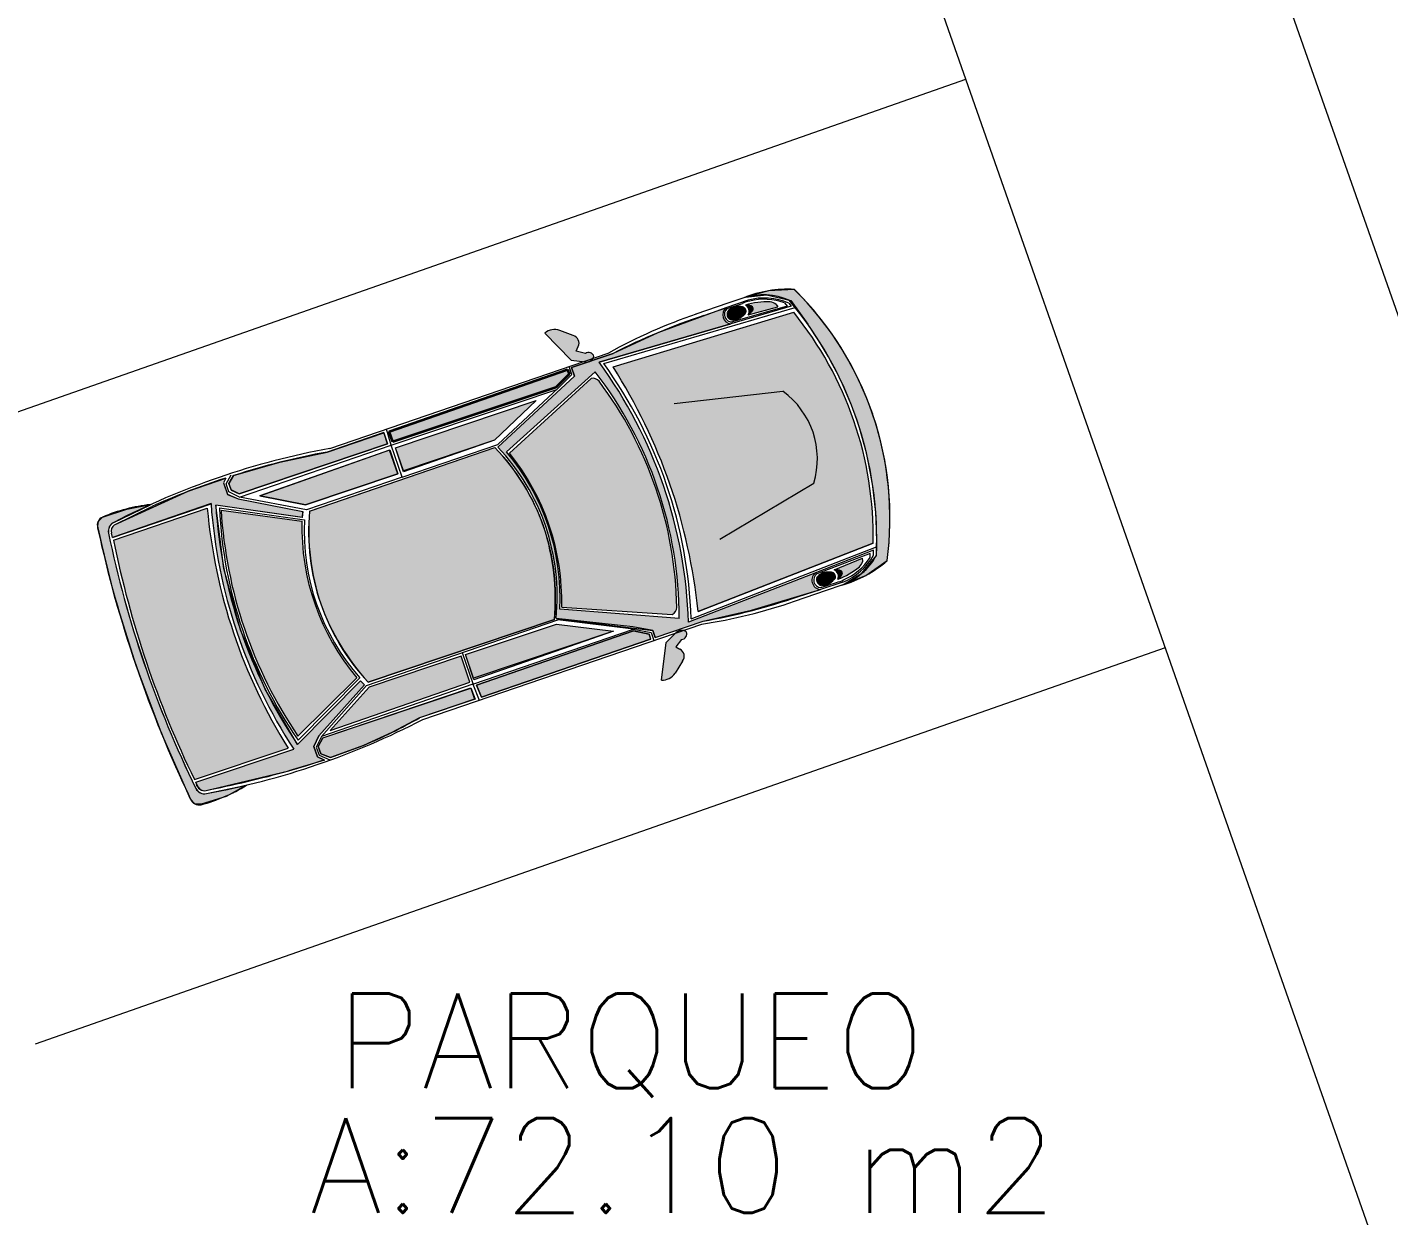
# Model space of a CAD drawing. Header units: millimetres. Extents: x 607619 to 1211550, y 1310734 to 2622648.
# Drawn here: x 607910.4 to 607925.91, y 1310866.44 to 1310879.98 of the extents above; entities that cross this region are included whole.
import ezdxf

# ---------------------------------------------------------------- set-up
doc = ezdxf.new("R2010")
doc.units = ezdxf.units.MM
doc.header["$PDMODE"] = 32
doc.header["$PDSIZE"] = 0.3
doc.layers.add('CARRO', color=7, linetype='Continuous', lineweight=18)
doc.styles.add('PUNTOS PI', font='arial.ttf', dxfattribs={"height": 2.75})
doc.styles.add('ROMANS', font='ROMANS', dxfattribs={"height": 0.2})
doc.dimstyles.new('COTAS LINDEROS', dxfattribs={"dimscale": 40, "dimtxt": 2.75, "dimasz": 0.06, "dimexe": 0.005, "dimexo": 0.005, "dimgap": 0.005, "dimtad": 2, "dimzin": 0, "dimdsep": 46, "dimtxsty": 'PUNTOS PI', "dimcen": 0.09, "dimclrd": 1, "dimclre": 1, "dimclrt": 3, "dimadec": 0, "dimazin": 0, "dimtfac": 1, "dimtofl": 0, "dimtmove": 0, "dimatfit": 3, "dimldrblk": 'ARCHTICK', "dimfxl": 1, "dimtolj": 1, "dimtzin": 0, "dimarcsym": 0})

# ---------------------------------------------------------------- blocks, each defined once
blk = doc.blocks.new('A$C03F432A0')
at = {"layer": 'CARRO'}
h = blk.add_hatch(color=256, dxfattribs=at)
h.set_gradient(color1=(110, 110, 110), color2=(237, 237, 237), one_color=1, tint=0.9300000071525574, name='SPHERICAL')
h.paths.add_polyline_path([(10.75217756698839, 8.852730373386294, 0.1799439049346583), (10.66953743738122, 8.642761485418305, -0.1132966271854801), (10.71003932494204, 8.894387657521293, -0.1161555774752259), (11.42190485226456, 9.065898878034204, -0.1159692787259284), (12.13444569183048, 8.902249013772234), (12.13444512966089, 8.902250357205048, -0.1132970515666184), (12.17772301821969, 8.651085805147886, -0.0001348490791570687), (12.17772819439415, 8.650911308359355, 0.1800821319799631), (12.09277089301031, 8.860128708416596, 0.09293863279112714), (11.42178081336897, 8.98210804280825, 0.0929386779251283)])
h = blk.add_hatch(color=256, dxfattribs=at)
h.set_gradient(color1=(51, 135, 215), color2=(217, 233, 247), one_color=1, tint=0.9100000262260437, name='SPHERICAL')
h.paths.add_polyline_path([(10.78779252164531, 7.917462437413633, -0.1175132655193099), (12.07444171165116, 7.930647915927693), (12.03005114325788, 8.863984459778294, 0.177138229202028), (10.81675376195926, 8.855045319767669)])
h = blk.add_hatch(color=256, dxfattribs=at)
h.set_gradient(color1=(250, 246, 5), color2=(255, 254, 240), one_color=1, tint=0.9700000286102295, name='SPHERICAL')
h.paths.add_polyline_path([(10.75601190130692, 8.63679762929678, 0.1448723975448429), (10.74031728284899, 8.667545158183202, 0.3914063131589323), (10.72507494664751, 8.669083416461945, 0.1883650572355005), (10.70641778118443, 8.63909497926943, -0.08356091152949219), (10.73048358876258, 8.760876717045903, -0.1658773406033065), (10.7519099463243, 8.78510791552253), (10.76577154081315, 8.788257598876953)])
h = blk.add_hatch(color=256, dxfattribs=at)
h.set_gradient(color1=(250, 246, 5), color2=(255, 254, 240), one_color=1, tint=0.9700000286102295, name='SPHERICAL')
h.paths.add_polyline_path([(12.09416253573727, 8.637934449128807, -0.1448723975448429), (12.10985715407878, 8.668681978015229, -0.3914063131589323), (12.12509949051309, 8.670220236293972, -0.1883650572355005), (12.14375665585976, 8.640231798868626, 0.08356091152949219), (12.11969084828161, 8.76201353687793, 0.1658773406033065), (12.09826449060347, 8.786244735121727), (12.08440289623104, 8.78939441847615)])
h = blk.add_hatch(color=256, dxfattribs=at)
h.set_gradient(color1=(253, 124, 146), color2=(254, 220, 226), one_color=1, tint=0.9300000071525574, name='SPHERICAL')
h.paths.add_polyline_path([(10.75601190130692, 8.63679762929678, 0.429703028325128), (10.70641778118443, 8.63909497926943, -0.1889433570187205), (10.72516186011489, 8.669148231158033, -0.3886388662837458), (10.74031728284899, 8.667545158183202, -0.1448723975199872)])
h = blk.add_hatch(color=256, dxfattribs=at)
h.set_gradient(color1=(253, 124, 146), color2=(254, 220, 226), one_color=1, tint=0.9300000071525574, name='SPHERICAL')
h.paths.add_polyline_path([(12.09416253573727, 8.637934449128807, -0.429703028325128), (12.14375665585976, 8.640231798868626, 0.1889433570187205), (12.12501257704571, 8.67028505075723, 0.3886388662837458), (12.10985715407878, 8.668681978015229, 0.1448723975199872)])
h = blk.add_hatch(color=256, dxfattribs=at)
h.set_gradient(color1=(250, 246, 5), color2=(255, 254, 240), one_color=1, tint=0.9700000286102295, name='SPHERICAL')
h.paths.add_polyline_path([(10.74722766177729, 8.554321874165908, -0.587502678678231), (10.71064787323121, 8.554321874165908, -0.1474864719169961), (10.70677634794265, 8.598022201331332, 0.7729257259645026), (10.75109918706585, 8.598022201331332, -0.1474864719155923)])
h = blk.add_hatch(color=256, dxfattribs=at)
h.set_gradient(color1=(253, 124, 146), color2=(254, 220, 226), one_color=1, tint=0.9300000071525574, name='SPHERICAL')
edge = h.paths.add_edge_path()
edge.add_ellipse((10.72872860345524, 8.607727079186589), major_axis=(1.746162730522952e-17, 0.02036991147323381), ratio=0.7803083341697529, start_angle=0, end_angle=360, ccw=False)
h = blk.add_hatch(color=256, dxfattribs=at)
h.set_gradient(color1=(250, 246, 5), color2=(255, 254, 240), one_color=1, tint=0.9700000286102295, name='SPHERICAL')
h.paths.add_polyline_path([(12.10294677538332, 8.555458693765104, 0.587502678678231), (12.13952656369656, 8.555458693765104, 0.1474864719169961), (12.14339808910154, 8.599159020930529, -0.7729257259645026), (12.09907524997834, 8.599159020930529, 0.1474864719155923)])
h = blk.add_hatch(color=256, dxfattribs=at)
h.set_gradient(color1=(253, 124, 146), color2=(254, 220, 226), one_color=1, tint=0.9300000071525574, name='SPHERICAL')
edge = h.paths.add_edge_path()
edge.add_ellipse((12.12144583347254, 8.608863899018615), major_axis=(1.746162730522952e-17, 0.02036991147323381), ratio=0.7803083341697529, start_angle=0, end_angle=360)
h = blk.add_hatch(color=256, dxfattribs=at)
h.set_gradient(color1=(51, 135, 215), one_color=1, tint=1, name='SPHERICAL')
h.paths.add_polyline_path([(10.7244130873587, 7.721743762027472), (10.76983230968472, 7.721743762027472), (10.98334289563354, 7.247412289492786, -0.2199506738487647), (11.88256067107432, 7.250549748539925), (12.0442274796078, 7.599264099495485), (12.09252543002367, 7.687133335741237), (12.12849465897307, 7.687133335741237), (12.12849465897307, 7.939522444270551, 0.03740402279487355), (12.16356846701819, 8.427310066996142), (12.16471040260512, 8.543229587143287, -0.7479613393133441), (12.07846546429209, 8.550119204446673), (12.11026253376622, 7.868601309368387, 0.1512698140725923), (10.74318980134558, 7.859274498419836), (10.77133964188397, 8.540594129124656, -0.6651177568219484), (10.6881980584003, 8.543157041538507), (10.68933927942999, 8.427310066996142, 0.03740402279485392), (10.7244130873587, 7.939522444270551)])
h.paths.add_polyline_path([(10.78209728584625, 7.825782265048474, -0.1659812285242794), (12.07702525367495, 7.831061229575425), (11.84535527077969, 7.283686908194795, 0.1896468114403533), (11.01937188580632, 7.281170537695289)], flags=16)
h = blk.add_hatch(color=256, dxfattribs=at)
h.set_gradient(color1=(195, 230, 254), one_color=1, tint=1, name='CYLINDER')
h.paths.add_polyline_path([(11.02980119932909, 7.292907196795568, -0.178383409689708), (11.83861631923355, 7.295270477887243), (12.04741345532238, 7.804698411375284, 0.2871122936358751), (12.02205979544669, 7.836927512427792, 0.1586000717010021), (10.83282552228775, 7.828839977970347, 0.2864922050967739), (10.80747186229564, 7.796675494872034)])
h = blk.add_hatch(color=8, dxfattribs=at)
edge = h.paths.add_edge_path()
edge.add_line((10.68968954973388, 7.731327649205923), (10.72057701379526, 7.794515997404233))
edge.add_arc((10.68516674824059, 7.811825094977394), 0.03941436011473973, 693.9498838185901, 773.3037165144901)
edge.add_arc((10.70590021042153, 7.816817020066082), 0.0267600260167219, 443.9519534846732, 557.8410613799945)
edge.add_line((10.68042707222048, 7.808618348091841), (10.65485066024121, 7.769530329387635))
edge.add_line((10.65485066024121, 7.769530329387635), (10.63722756947391, 7.785948246950284))
edge.add_arc((10.60954897443298, 7.75623787776567), 0.04060554962114064, 407.0276283231333, 504.7103694593487)
edge.add_line((10.57640501286369, 7.779696106212214), (10.53194513684139, 7.724994987482205))
edge.add_arc((10.59036254347302, 7.677514593815431), 0.0752793543269941, 500.8965415857582, 561.9974888392566)
edge.add_line((10.52056350570638, 7.649317510193214), (10.68968954973388, 7.731327648973092))
h = blk.add_hatch(color=8, dxfattribs=at)
edge = h.paths.add_edge_path()
edge.add_line((12.17057596403174, 7.731327649205923), (12.13968849997036, 7.794515997404233))
edge.add_arc((12.17509876552504, 7.811825094977394), 0.03941436011473973, -233.30371651449013, -153.94988381859014, ccw=False)
edge.add_arc((12.15436530334409, 7.816817020066082), 0.0267600260167219, -17.841061379994528, 96.04804651532692, ccw=False)
edge.add_line((12.17983844154514, 7.808618348091841), (12.20541485352442, 7.769530329387635))
edge.add_line((12.20541485352442, 7.769530329387635), (12.22303794429172, 7.785948246950284))
edge.add_arc((12.25071653933264, 7.75623787776567), 0.04060554962114064, 35.289630540651274, 132.9723716768667, ccw=False)
edge.add_line((12.28386050078552, 7.779696106212214), (12.32832037680782, 7.724994987482205))
edge.add_arc((12.26990297017619, 7.677514593815431), 0.0752793543269941, -21.99748883925662, 39.10345841424191, ccw=False)
edge.add_line((12.33970200805925, 7.649317510193214), (12.17057596403174, 7.731327648973092))
h = blk.add_hatch(color=256, dxfattribs=at)
h.set_gradient(color1=(51, 135, 215), color2=(76, 150, 220), one_color=1, tint=0.5799999833106995, name='SPHERICAL')
h.paths.add_polyline_path([(10.73851847287733, 6.760960560757667), (10.79165068338625, 6.760910343611613), (10.79418494820129, 7.615362665150315), (10.75289998913649, 7.698391784448177), (10.72857222857419, 7.698391784448177)])
h = blk.add_hatch(color=256, dxfattribs=at)
h.set_gradient(color1=(51, 135, 215), color2=(76, 150, 220), one_color=1, tint=0.5799999833106995, name='SPHERICAL')
h.paths.add_polyline_path([(12.07111500867177, 6.770833953283727), (12.13471479678992, 6.77445978554897), (12.12995561491698, 7.664274829439819), (12.10407426860183, 7.664274829439819), (12.06379063229542, 7.596009189262986)])
h = blk.add_hatch(color=256, dxfattribs=at)
h.set_gradient(color1=(195, 230, 254), one_color=1, tint=1)
h.paths.add_polyline_path([(10.82441015890799, 6.76498512364924), (10.9503059462877, 6.76498512364924), (10.94573658716399, 7.24253414128907), (10.82441015890799, 7.502367827808484)])
h = blk.add_hatch(color=256, dxfattribs=at)
h.set_gradient(color1=(195, 230, 254), one_color=1, tint=1)
h.paths.add_polyline_path([(11.90971712511964, 6.766758748563007), (12.04082906339318, 6.766758748563007), (12.03264378046151, 7.500846829498187), (11.90971712511964, 7.244547247653827)])
h = blk.add_hatch(color=256, dxfattribs=at)
h.set_gradient(color1=(51, 135, 215), color2=(238, 245, 252), one_color=1, tint=0.9599999785423279, name='CYLINDER')
h.paths.add_polyline_path([(10.98693615652155, 6.259272839408368, 0.1011691362946946), (11.44047058105934, 6.165167954284698, 0.09890628651893092), (11.88496506062802, 6.264754907460883), (11.88496506062802, 7.241747925058007, 0.0987891807898916), (11.43419199518394, 7.338071000762284, 0.108511614084462), (10.97951730387285, 7.233040695311502)])
h = blk.add_hatch(color=256, dxfattribs=at)
h.set_gradient(color1=(51, 135, 215), color2=(76, 150, 220), one_color=1, tint=0.5799999833106995, name='SPHERICAL')
h.paths.add_polyline_path([(10.69942373677623, 5.957947328221053), (10.72964095673524, 5.922981245443225), (10.76451556105167, 5.922981245443225), (10.79343496856745, 5.954429182689637), (10.79343496856745, 6.733620425220579), (10.73302841698751, 6.733620425220579), (10.73610513773747, 6.435855949530378, 0.03474108151351317)])
h = blk.add_hatch(color=256, dxfattribs=at)
h.set_gradient(color1=(195, 230, 254), one_color=1, tint=1)
h.paths.add_polyline_path([(10.83546696428675, 6.049310262082145), (10.95132786163595, 6.24975317157805), (10.95132786163595, 6.734261887148023), (10.82517310942058, 6.734261887148023)])
h = blk.add_hatch(color=256, dxfattribs=at)
h.set_gradient(color1=(195, 230, 254), one_color=1, tint=1)
h.paths.add_polyline_path([(11.90945218421984, 6.261080622207373), (12.05257212556899, 6.009306781925261), (12.04619760497008, 6.743841907009482), (11.90945218421984, 6.743841907009482)])
h = blk.add_hatch(color=256, dxfattribs=at)
h.set_gradient(color1=(51, 135, 215), color2=(76, 150, 220), one_color=1, tint=0.5799999833106995, name='SPHERICAL')
h.paths.add_polyline_path([(12.07561402593274, 5.963505695573986), (12.11005934595596, 5.927667643409222), (12.14805447717663, 5.927667643409222), (12.18082480900921, 5.967917961534113), (12.17544399970211, 6.142728552455083, 0.03067180649451049), (12.13417296239641, 6.450345095479861), (12.13417296239641, 6.741967580746859), (12.07410459092353, 6.73901738692075)])
h = blk.add_hatch(color=256, dxfattribs=at)
h.set_gradient(color1=(51, 135, 215), one_color=1, tint=1, name='SPHERICAL')
h.paths.add_polyline_path([(12.18287728843279, 5.93575809779577), (12.15572282637004, 5.907473207451403), (12.10301714146044, 5.907473207451403), (12.05930122907739, 5.947428980842233), (11.89193020400126, 6.244014235911891), (11.86615165660623, 6.230952145298943), (12.06759429525118, 5.833397209644318, -0.06672227316200348), (11.43630648322869, 5.746124216355383, -0.06602375549508736), (10.81076585035771, 5.826460612239316), (11.00544953427743, 6.216131132096052), (10.97851419635117, 6.227619239361957), (10.81535535154399, 5.942470165435225), (10.77711221145, 5.899161583743989), (10.71719769318588, 5.899161583743989), (10.69834504835308, 5.91654916270636, 0.02829334127189718), (10.71571561717428, 5.522887068102136), (10.7424188827863, 5.319175729528069, 0.3045182334390242), (10.77355262404308, 5.291710015153512), (10.79978458874393, 5.289696999127045), (10.79542999435216, 5.806930173188448, 0.1279695721643311), (12.08315787254833, 5.808069321326911), (12.08315787254833, 5.294162203324959), (12.11106632102747, 5.297685587778687, 0.2807486970970214), (12.13798671856057, 5.32332776999101, 0.01762287393515166), (12.17721193330362, 5.750933216884732)])
h = blk.add_hatch(color=256, dxfattribs=at)
h.set_gradient(color1=(195, 230, 254), one_color=1, tint=1)
h.paths.add_polyline_path([(10.84268411691301, 5.844165238551795, 0.1344962737619663), (12.02890472556464, 5.848360935691744), (11.84624781564344, 6.217589847045019, -0.1826117775515933), (11.02257906645536, 6.207185589242727)])
h = blk.add_hatch(color=256, dxfattribs=at)
h.set_gradient(color1=(51, 135, 215), color2=(212, 230, 247), one_color=1, tint=0.8999999761581421, name='SPHERICAL')
h.paths.add_polyline_path([(10.81350674049463, 5.28954682033509, 0.06343869744623147), (12.0690726719331, 5.292139444500208), (12.06911550078075, 5.783158457372338, -0.1182724542748479), (10.81055802665651, 5.782481273403391)])
h = blk.add_hatch(color=256, dxfattribs=at)
h.set_gradient(color1=(110, 110, 110), color2=(237, 237, 237), one_color=1, tint=0.9300000071525574, name='SPHERICAL')
h.paths.add_polyline_path([(10.73063259699848, 5.235336930723861, -1.393513254558662e-06), (10.73059894796461, 5.235340714920312, 0.02924907767765654), (11.43969954131171, 5.197359235258773, 0.0295232238729841), (12.15499348076992, 5.243199952878058, 0.3846614085760365), (12.19782886595931, 5.283616270171478, 0.07530379731717177), (12.17793558479752, 5.528249494032934), (12.15463092410937, 5.327760980697349, -0.3478108499629066), (12.11237164330669, 5.284798009088263, -0.03135070007418855), (11.43946875154506, 5.239253862993792, -0.03103687199688217), (10.77285489137284, 5.277395501965657, -0.3481491751896589), (10.73004588950425, 5.319876010995358), (10.70452698634472, 5.52011637785472, 0.07531236810685099), (10.68733709352091, 5.275250652804971, 0.3843874757815138)])
at = {"lineweight": 35}
for p, q in [((10.73851847287733, 6.760960560757667), (10.72857222857419, 7.698391784448177)), ((10.72857441776432, 7.698391784448177), (10.75289998913649, 7.698391784448177)), ((10.75289998913649, 7.698391784448177), (10.79418494820129, 7.615362665150315)), ((10.79418494820129, 7.615362665150315), (10.79165068338625, 6.760910343611613)), ((10.79165068338625, 6.760910343611613), (10.73851847287733, 6.760960560757667))]:
    blk.add_line(p, q, dxfattribs=at)
for centre, radius, start, end in [((10.78133550554048, 8.579751392593607), 0.07953993545260125, 150.0386311704645, 198.7089759800304), ((10.72899912996218, 8.612151162698865), 0.01812003395273516, 19.32819092190534, 156.1602867494309), ((10.67822329618502, 8.57979433145374), 0.07796154749132633, 340.8643255401461, 29.46966908730694), ((12.17195114074275, 8.580931151285768), 0.07796154749132633, 150.5303309126931, 199.135674459854), ((12.12117530719843, 8.613287982530892), 0.01812003395273516, 23.83971325056911, 160.6718090780947), ((12.06883893150371, 8.580888212192804), 0.07953993545260125, 341.2910240199695, 29.96136882953553), ((10.72893776744604, 8.565500277560204), 0.02555483617276158, 206.1490719330639, 333.8509280669361), ((12.12123666948173, 8.5666370971594), 0.02555483617276158, 206.1490719330639, 333.8509280669361)]:
    blk.add_arc(centre, radius, start, end, dxfattribs=at)
at = {"layer": 'CARRO', "color": 0}
for p, q in [((10.71003995253704, 8.894389205146581), (10.6755393804051, 8.770901219686493)), ((10.75710419449024, 8.860491469036788), (10.89514723257162, 8.902342410292476)), ((12.1703132938128, 8.778930538101122), (12.13444871152751, 8.902046888368204)), ((10.69197007571347, 8.75519109191373), (10.75710419449024, 8.860491469036788)), ((10.78779252164531, 7.917462437413633), (10.81675376195926, 8.855045319767669)), ((12.03005114325788, 8.863984459778294), (12.07444171165116, 7.930647915927693)), ((12.15409453609027, 8.762958175269887), (12.09278281615116, 8.860124150058255)), ((10.6755393804051, 8.770901219686493), (10.66985038958956, 8.65213499031961)), ((10.66985038958956, 8.65213499031961), (10.69197007571347, 8.75519109191373)), ((12.17726526595652, 8.659036677330732), (12.15409453609027, 8.762958175269887)), ((12.17772461252753, 8.651114776963368), (12.1703132938128, 8.778930538101122)), ((11.05677116697188, 8.147564191138372), (11.17141791735776, 8.679441559128463)), ((11.05677116697188, 8.147564191138372), (11.17141791735776, 8.679441559128463)), ((11.05677116697188, 8.147564191138372), (11.17141791735776, 8.679441559128463)), ((11.76827325252816, 8.147564191138372), (11.65362650214229, 8.679441559128463)), ((11.76827325252816, 8.147564191138372), (11.65362650214229, 8.679441559128463)), ((11.76827325252816, 8.147564191138372), (11.65362650214229, 8.679441559128463)), ((10.6881980584003, 8.543157041538507), (10.69775357365143, 8.182760304771364)), ((10.74318980134558, 7.859274498419836), (10.77133964188397, 8.540594129124656)), ((12.07846546429209, 8.550119204446673), (12.11026253376622, 7.868601309368387)), ((12.15280318877194, 8.184840908274055), (12.16471040260512, 8.543229587143287)), ((10.69775357365143, 8.182760304771364), (10.7244130873587, 7.939522444270551)), ((12.12849465897307, 7.939522444270551), (12.15280318877194, 8.184840908274055)), ((10.7244130873587, 7.939522444270551), (10.7244130873587, 7.721743762027472)), ((12.12849465897307, 7.687133335741237), (12.12849465897307, 7.939522444270551)), ((11.01937188580632, 7.281170537695289), (10.78209728584625, 7.825782265048474)), ((11.02980119932909, 7.292907196795568), (10.80747186229564, 7.796675494872034)), ((11.83861631923355, 7.295270477887243), (12.04741345532238, 7.804698411375284)), ((12.07702525367495, 7.831061229575425), (11.84535527077969, 7.283686908194795)), ((10.7244130873587, 7.721743762027472), (10.76983230968472, 7.721743762027472)), ((10.76983230968472, 7.721743762027472), (10.98340232076589, 7.247440009377897)), ((10.72857441776432, 7.698391784448177), (10.75289998913649, 7.698391784448177)), ((10.73851847287733, 6.760960560757667), (10.72857441776432, 7.698391784448177)), ((10.75289998913649, 7.698391784448177), (10.79418494820129, 7.615362665150315)), ((11.88256067107432, 7.250549748539925), (12.09252543002367, 7.687133335741237)), ((12.06379063229542, 7.596009189262986), (12.10407426860183, 7.664274829439819)), ((12.09252543002367, 7.687133335741237), (12.12849465897307, 7.687133335741237)), ((12.10407426860183, 7.664274829439819), (12.12995880667586, 7.663678061682731)), ((12.12995880667586, 7.663678061682731), (12.13471479678992, 6.77445978554897)), ((10.79418494820129, 7.615362665150315), (10.79337737499736, 6.760908711701632)), ((12.07111500867177, 6.770833953283727), (12.06379063229542, 7.596009189262986)), ((10.82441015890799, 7.502367827808484), (10.94573658716399, 7.24253414128907)), ((10.82441015890799, 6.76498512364924), (10.82441015890799, 7.502367827808484)), ((11.90971712511964, 7.244547247653827), (12.03264378046151, 7.500846829498187)), ((12.03264378046151, 7.500846829498187), (12.03264378046151, 6.766758748563007)), ((10.94573658716399, 7.24253414128907), (10.94573658716399, 6.76498512364924)), ((11.88496506062802, 6.264754907460883), (11.88496506062802, 7.241747925058007)), ((11.90971712511964, 6.766758748563007), (11.90971712511964, 7.244547247653827)), ((10.98693615652155, 6.269082670565695), (10.97951730387285, 7.233040695311502)), ((12.13471479678992, 6.77445978554897), (12.07111500867177, 6.770833953283727)), ((10.73610513773747, 6.733620425220579), (10.79343496856745, 6.733620425220579)), ((10.73610513773747, 6.435855949530378), (10.73610513773747, 6.733620425220579)), ((10.79165068338625, 6.760910343611613), (10.73851847287733, 6.760960560757667)), ((10.79337737499736, 6.760908711701632), (10.73852519795764, 6.760326724266633)), ((10.79343496856745, 6.733620425220579), (10.79343496856745, 5.954429182689637)), ((10.94573658716399, 6.76498512364924), (10.82441015890799, 6.76498512364924)), ((10.95132786163595, 6.734261887148023), (10.825201596017, 6.732366387732327)), ((10.825201596017, 6.732366387732327), (10.83546696428675, 6.049310262082145)), ((10.95132786163595, 6.24975317157805), (10.95132786163595, 6.734261887148023)), ((11.90945218421984, 6.743841907009482), (11.90945218421984, 6.261080622207373)), ((12.04619760497008, 6.743841907009482), (11.90945218421984, 6.743841907009482)), ((12.03264378046151, 6.766758748563007), (11.90971712511964, 6.766758748563007)), ((12.05257212556899, 6.009306781925261), (12.04619760497008, 6.743841907009482)), ((12.07561402593274, 6.739091521361843), (12.13417296239641, 6.739091521361843)), ((12.07561402593274, 5.963505695573986), (12.07561402593274, 6.739091521361843)), ((12.13417296239641, 6.739091521361843), (12.13417296239641, 6.450345095479861)), ((10.70946290611755, 6.197538814740255), (10.73610513773747, 6.435855949530378)), ((12.13417296239641, 6.450345095479861), (12.15952605858911, 6.297169752651826)), ((12.15952605858911, 6.297169752651826), (12.17544399970211, 6.142728552455083)), ((10.81535535154399, 5.942470165435225), (10.97851419635117, 6.227619239361957)), ((10.83546696428675, 6.049310262082145), (10.95132786163595, 6.24975317157805)), ((10.97851419635117, 6.227619239361957), (11.00466226844583, 6.214555374812335)), ((11.89193020400126, 6.244014235911891), (11.86615165660623, 6.230952145298943)), ((11.86615165660623, 6.230952145298943), (12.06759282830171, 5.833396802423522)), ((12.05930122907739, 5.947428980842233), (11.89193020400126, 6.244014235911891)), ((11.90945218421984, 6.261080622207373), (12.05257212556899, 6.009306781925261)), ((10.69942373677623, 5.957947328221053), (10.70946290611755, 6.197538814740255)), ((11.00466226844583, 6.214555374812335), (10.81076585035771, 5.826460612239316)), ((10.84268411691301, 5.844165238551795), (11.02257906645536, 6.207185589242727)), ((12.02890472556464, 5.848360935691744), (11.84624781564344, 6.217589847045019)), ((12.17544399970211, 6.142728552455083), (12.18082480900921, 5.967917961534113)), ((10.72964095673524, 5.922981245443225), (10.69942373677623, 5.957947328221053)), ((12.11005934595596, 5.927667643409222), (12.07561402593274, 5.963505695573986)), ((12.18082480900921, 5.967917961534113), (12.14805447717663, 5.927667643409222)), ((10.69834504835308, 5.91654916270636), (10.71719769318588, 5.899161583743989)), ((10.7014613248175, 5.719472379656509), (10.69834504835308, 5.91654916270636)), ((10.71719769318588, 5.899161583743989), (10.77892439370044, 5.899161583743989)), ((10.76198703143746, 5.922981245443225), (10.72964095673524, 5.922981245443225)), ((10.79343496856745, 5.954429182689637), (10.76198703143746, 5.922981245443225)), ((10.77892439370044, 5.899161583743989), (10.81535535154399, 5.942470165435225)), ((12.10301714146044, 5.907473207451403), (12.05930122907739, 5.947428980842233)), ((12.15572282637004, 5.907473207451403), (12.10301714146044, 5.907473207451403)), ((12.14805447717663, 5.927667643409222), (12.11005934595596, 5.927667643409222)), ((12.18004461086821, 5.932807496981695), (12.15572282637004, 5.907473207451403)), ((12.18004461086821, 5.843345657223836), (12.18004461086821, 5.932807496981695)), ((11.12088357750326, 5.765642211772501), (10.81076480972115, 5.826460888376459)), ((12.06759282830171, 5.833396802423522), (11.75486116134562, 5.768700129818171)), ((12.17721193330362, 5.750933216884732), (12.18004461086821, 5.843345657223836)), ((10.79978458874393, 5.289696999127045), (10.79625132901128, 5.806717382511124)), ((10.81350674049463, 5.28954682033509), (10.81055802665651, 5.782481273403391)), ((11.43630648322869, 5.746124216355383), (11.12088357750326, 5.765642211772501)), ((11.75486116134562, 5.768700129818171), (11.43630648322869, 5.746124216355383)), ((12.0690726719331, 5.292139444500208), (12.0690726719331, 5.783148158574477)), ((12.08315787254833, 5.294162203324959), (12.08315787254833, 5.808069321326911)), ((10.7424188827863, 5.319175729528069), (10.7014613248175, 5.719472379656509)), ((12.13798671856057, 5.32332776999101), (12.17721193330362, 5.750933216884732)), ((10.68748110765591, 5.401283465558663), (10.70416419650428, 5.519770042970777)), ((10.70416419650428, 5.519770042970777), (10.7173328344943, 5.419632132165134)), ((12.17995114659425, 5.517509705154225), (12.15865224855952, 5.358915926888585)), ((12.17793558479752, 5.528249494032934), (12.1993534071371, 5.414126035524532)), ((12.1993534071371, 5.414126035524532), (12.19630712876096, 5.284803026355803)), ((10.68697430368047, 5.274904317921028), (10.68748110765591, 5.401283465558663)), ((12.19630712876096, 5.284803026355803), (12.18418898480013, 5.255173810292035)), ((10.70123747200705, 5.247043086914346), (10.68697430368047, 5.274904317921028)), ((10.73059894796461, 5.235340714920312), (10.70123747200705, 5.247043086914346)), ((11.08502995222807, 5.205590617610142), (10.73059894796461, 5.235340714920312)), ((12.1550054900581, 5.243201437871903), (11.79847483895719, 5.209426604676992)), ((12.18418898480013, 5.255173810292035), (12.1550054900581, 5.243201437871903)), ((11.43969954131171, 5.197359235258773), (11.08502995222807, 5.205590617610142)), ((11.79847483895719, 5.209426604676992), (11.43969954131171, 5.197359235258773))]:
    blk.add_line(p, q, dxfattribs=at)
at = {"layer": 'CARRO', "linetype": 'Continuous'}
for p, q in [((10.75754220015369, 7.879048573318869), (10.79626062931493, 8.869288171175867)), ((12.09815890574828, 7.886447212658823), (12.05218176613562, 8.874902925919741)), ((10.6695369342342, 8.642588999588042), (10.66999945393763, 8.558799198828638)), ((12.17773072817363, 8.650911840610206), (12.17819324787706, 8.567123715532944)), ((10.66999945393763, 8.558799198828638), (10.67092533118557, 8.391222110483795)), ((12.17819324787706, 8.567123715532944), (12.179119125125, 8.399544951273128)), ((10.72350845881738, 6.45441248244606), (10.71541687776335, 7.92071221396327)), ((12.14791412744671, 6.462275317404419), (12.13982087059412, 7.928573373006657)), ((10.78209728584625, 7.825782265048474), (11.01937188580632, 7.281170537695289)), ((10.78209728584625, 7.825782265048474), (11.01937188580632, 7.281170537695289)), ((12.07702525367495, 7.831061229575425), (11.84535527077969, 7.283686908194795)), ((12.07702525367495, 7.831061229575425), (11.84535527077969, 7.283686908194795)), ((10.75846723956056, 7.711471484974027), (10.71657317702193, 7.711239387281239)), ((10.80082382180262, 7.627914619864896), (10.75846723956056, 7.711471484974027)), ((12.05484376812819, 7.598661924479529), (12.09931436704937, 7.676976061891764)), ((10.80082382180262, 7.627914619864896), (10.97048141073901, 7.251790582202375)), ((12.05484376812819, 7.598661924479529), (11.89215581479948, 7.256876623025164)), ((10.80567944073118, 6.748135954141617), (10.72186953027267, 6.751417162595317)), ((10.97325652895961, 6.749059317400679), (10.80567944073118, 6.748135954141617)), ((10.81007170223165, 5.952144575538114), (10.80567944073118, 6.748135954141617)), ((10.97325610998087, 6.749059317400679), (10.97603080922272, 6.246328053064644)), ((11.89493009506259, 6.754145358456299), (12.06250634533353, 6.755070397863165)), ((12.06104924075771, 6.755062018986791), (12.14627519901842, 6.759278321871534)), ((12.06104924075771, 6.755062018986791), (12.06689944467507, 5.959079019492492)), ((10.97603080922272, 6.246328053064644), (10.81007170223165, 5.952144575538114)), ((11.86615165660623, 6.230952145298943), (12.06759406207129, 5.833397669717669)), ((11.8977043753257, 6.251415769802406), (12.06689944467507, 5.959079019492492)), ((11.00544953427743, 6.216131132096052), (10.81076548167039, 5.826459874166176)), ((12.06689944467507, 5.959079019492492), (12.10902560502291, 5.91741789248772)), ((12.15091966767795, 5.917646638816223), (12.19046677777078, 5.960593939293176)), ((10.72651483688969, 5.909785479772836), (10.69133509637322, 5.947069669840857)), ((10.76840889942832, 5.910018415190279), (10.72651483688969, 5.909785479772836)), ((10.81007170223165, 5.952144575538114), (10.76840889942832, 5.910018415190279)), ((12.10902560502291, 5.91741789248772), (12.15091966767795, 5.917646638816223))]:
    blk.add_line(p, q, dxfattribs=at)
at = {"layer": 'CARRO'}
for p, q in [((10.75789004354738, 8.826688857050613), (10.77653651265427, 8.833918401505798)), ((10.77653651265427, 8.833918401505798), (10.76520978624467, 8.550982429645956)), ((10.76533551816829, 8.846561955753714), (10.78424289356917, 8.852895674062893)), ((10.78424289356917, 8.852895674062893), (10.77133964188397, 8.540594129124656)), ((10.78779252164531, 7.917462437413633), (10.81675376195926, 8.855045319767669)), ((12.07444171165116, 7.930647915927693), (12.03005114325788, 8.863984459778294)), ((12.0642703671474, 8.854367768159136), (12.07846546429209, 8.550119204446673)), ((12.0875722282799, 8.846561955753714), (12.0642703671474, 8.854367768159136)), ((12.07356222695671, 8.833918401505798), (12.08488895348273, 8.550982429645956)), ((12.09220869606361, 8.826688857050613), (12.07356222695671, 8.833918401505798)), ((10.7519099463243, 8.78510791552253), (10.76577154081315, 8.788257598876953)), ((10.75601190130692, 8.63679762929678), (10.76577154081315, 8.788257598876953)), ((12.09826449060347, 8.786244735121727), (12.08440289623104, 8.78939441847615)), ((12.09416253573727, 8.637934449128807), (12.08440289623104, 8.78939441847615)), ((10.68705540825613, 8.659149107523263), (10.6881980584003, 8.543157041538507)), ((10.69356415781658, 8.546745986444876), (10.69356415781658, 8.628588855965063)), ((12.1565345817944, 8.546745986444876), (12.1565345817944, 8.628588855965063)), ((12.16585233819205, 8.659149107523263), (12.16471040260512, 8.543229587143287)), ((10.68933927942999, 8.427310066996142), (10.68819734384306, 8.543229587143287)), ((10.68933927942999, 8.427310066996142), (10.68819734384306, 8.543229587143287)), ((10.77133964188397, 8.540594129124656), (10.74318980134558, 7.859274498419836)), ((10.77133964188397, 8.540594129124656), (10.74318980134558, 7.859274498419836)), ((12.07846546429209, 8.550119204446673), (12.11026253376622, 7.868601309368387)), ((12.07846546429209, 8.550119204446673), (12.11026253376622, 7.868601309368387)), ((12.16356846701819, 8.427310066996142), (12.16471040260512, 8.543229587143287)), ((12.16356846701819, 8.427310066996142), (12.16471040260512, 8.543229587143287)), ((10.7244130873587, 7.721743762027472), (10.7244130873587, 7.939522444270551)), ((10.7244130873587, 7.721743762027472), (10.7244130873587, 7.939522444270551)), ((12.12849465897307, 7.687133335741237), (12.12849465897307, 7.939522444270551)), ((12.12849465897307, 7.687133335741237), (12.12849465897307, 7.939522444270551)), ((11.02980119932909, 7.292907196795568), (10.80747186229564, 7.796675494872034)), ((11.83861631923355, 7.295270477887243), (12.04741345532238, 7.804698411375284)), ((10.76983230968472, 7.721743762027472), (10.7244130873587, 7.721743762027472)), ((10.76983230968472, 7.721743762027472), (10.7244130873587, 7.721743762027472)), ((10.98334289563354, 7.247412289492786), (10.76983230968472, 7.721743762027472)), ((10.98334289563354, 7.247412289492786), (10.76983230968472, 7.721743762027472)), ((10.73851847287733, 6.760960560757667), (10.72857222857419, 7.698391784448177)), ((10.72857441776432, 7.698391784448177), (10.75289998913649, 7.698391784448177)), ((10.75289998913649, 7.698391784448177), (10.79418494820129, 7.615362665150315)), ((12.09252543002367, 7.687133335741237), (12.0442274796078, 7.599264099495485)), ((12.09252543002367, 7.687133335741237), (12.0442274796078, 7.599264099495485)), ((12.10407426860183, 7.664274829439819), (12.06379063229542, 7.596009189262986)), ((12.12849465897307, 7.687133335741237), (12.09252543002367, 7.687133335741237)), ((12.12849465897307, 7.687133335741237), (12.09252543002367, 7.687133335741237)), ((12.09931436704937, 7.676976061891764), (12.14120956615079, 7.676976061891764)), ((12.12995561491698, 7.664274829439819), (12.10407426860183, 7.664274829439819)), ((12.12995880667586, 7.663678061682731), (12.12995561491698, 7.664274829439819)), ((12.13471479678992, 6.77445978554897), (12.12995880667586, 7.663678061682731)), ((10.79418494820129, 7.615362665150315), (10.79165068338625, 6.760910343611613)), ((12.0442274796078, 7.599264099495485), (11.88256067107432, 7.250549748539925)), ((12.0442274796078, 7.599264099495485), (11.88256067107432, 7.250549748539925)), ((12.06379063229542, 7.596009189262986), (12.07111500867177, 6.770833953283727)), ((10.82441015890799, 7.502367827808484), (10.94573658716399, 7.24253414128907)), ((10.82441015890799, 6.76498512364924), (10.82441015890799, 7.502367827808484)), ((11.90971712511964, 7.244547247653827), (12.03264378046151, 7.500846829498187)), ((12.03264378046151, 7.500846829498187), (12.04082906339318, 6.766758748563007)), ((10.94573658716399, 7.24253414128907), (10.9503059462877, 6.76498512364924)), ((11.88496506062802, 7.241747925058007), (11.88496506062802, 6.264754907460883)), ((11.90971712511964, 6.766758748563007), (11.90971712511964, 7.244547247653827)), ((10.98693615652155, 6.259272839408368), (10.97951730387285, 7.233040695311502)), ((12.07111500867177, 6.770833953283727), (12.13471479678992, 6.77445978554897)), ((10.73302841698751, 6.733620425220579), (10.73610513773747, 6.435855949530378)), ((10.79343496856745, 6.733620425220579), (10.73302841698751, 6.733620425220579)), ((10.79165068338625, 6.760910343611613), (10.73851847287733, 6.760960560757667)), ((10.79343496856745, 5.954429182689637), (10.79343496856745, 6.733620425220579)), ((10.9503059462877, 6.76498512364924), (10.82441015890799, 6.76498512364924)), ((10.82517310942058, 6.734261887148023), (10.95132786163595, 6.734261887148023)), ((10.83546696428675, 6.049310262082145), (10.82517310942058, 6.734261887148023)), ((10.95132786163595, 6.734261887148023), (10.95132786163595, 6.24975317157805)), ((12.04619760497008, 6.743841907009482), (11.90945218421984, 6.743841907009482)), ((11.90945218421984, 6.743841907009482), (11.90945218421984, 6.261080622207373)), ((12.04082906339318, 6.766758748563007), (11.90971712511964, 6.766758748563007)), ((12.05257212556899, 6.009306781925261), (12.04619760497008, 6.743841907009482)), ((12.07410459092353, 6.73901738692075), (12.13417296239641, 6.741967580746859)), ((12.07561402593274, 5.963505695573986), (12.07410459092353, 6.73901738692075)), ((12.13417296239641, 6.741967580746859), (12.13417296239641, 6.450345095479861)), ((10.81535535154399, 5.942470165435225), (10.97851419635117, 6.227619239361957)), ((10.95132786163595, 6.24975317157805), (10.83546696428675, 6.049310262082145)), ((11.00544953427743, 6.216131132096052), (10.97851419635117, 6.227619239361957)), ((12.04674441926181, 5.8426983745303), (11.85167910647579, 6.2326799207367)), ((11.89193020400126, 6.244014235911891), (11.86615165660623, 6.230952145298943)), ((11.89193020400126, 6.244014235911891), (12.05930122907739, 5.947428980842233)), ((11.90945218421984, 6.261080622207373), (12.05257212556899, 6.009306781925261)), ((10.82902272220235, 5.83961039269343), (11.01891172514297, 6.221472380217165)), ((10.84268411691301, 5.844165238551795), (11.02257906645536, 6.207185589242727)), ((12.02890472556464, 5.848360935691744), (11.84624781564344, 6.217589847045019)), ((12.18082480900921, 5.967917961534113), (12.17544399970211, 6.142728552455083)), ((10.69942373677623, 5.957947328221053), (10.72964095673524, 5.922981245443225)), ((12.07561402593274, 5.963505695573986), (12.11005934595596, 5.927667643409222)), ((12.14805447717663, 5.927667643409222), (12.18082480900921, 5.967917961534113)), ((10.69834504835308, 5.91654916270636), (10.71719769318588, 5.899161583743989)), ((10.71719769318588, 5.899161583743989), (10.77711221145, 5.899161583743989)), ((10.72964095673524, 5.922981245443225), (10.76451556105167, 5.922981245443225)), ((10.76451556105167, 5.922981245443225), (10.79343496856745, 5.954429182689637)), ((10.77711221145, 5.899161583743989), (10.81535535154399, 5.942470165435225)), ((12.05930122907739, 5.947428980842233), (12.10301714146044, 5.907473207451403)), ((12.10301714146044, 5.907473207451403), (12.15572282637004, 5.907473207451403)), ((12.11005934595596, 5.927667643409222), (12.14805447717663, 5.927667643409222)), ((12.15572282637004, 5.907473207451403), (12.18287728843279, 5.93575809779577)), ((12.18287728843279, 5.93575809779577), (12.17721193330362, 5.750933216884732)), ((10.79542999435216, 5.806930173188448), (10.79978458874393, 5.289696999127045)), ((10.81350674049463, 5.28954682033509), (10.81055802665651, 5.782481273403391)), ((12.0690726719331, 5.292139444500208), (12.06911550078075, 5.783158457372338)), ((12.08315787254833, 5.294162203324959), (12.08315787254833, 5.808069321326911)), ((10.73013868252747, 5.319147886242718), (10.70452698634472, 5.52011637785472)), ((10.7424188827863, 5.319175729528069), (10.71571561717428, 5.522887068102136)), ((12.1545409389073, 5.326986843487248), (12.17793558479752, 5.528249494032934)), ((10.79978458874393, 5.289696999127045), (10.77764308964834, 5.291396116837859)), ((12.11106632102747, 5.297685587778687), (12.08315787254833, 5.294162203324959))]:
    blk.add_line(p, q, dxfattribs=at)
at = {"layer": 'CARRO', "color": 7}
for p, q in [((10.65485066024121, 7.769530329387635), (10.63722756935749, 7.785948247183114)), ((10.68042707222048, 7.808618348091841), (10.65485066024121, 7.769530329387635)), ((10.68968954973388, 7.731327649205923), (10.72057701367885, 7.794515997171402)), ((12.17057596403174, 7.731327649205923), (12.13968849985395, 7.794515997171402)), ((12.17983844154514, 7.808618348091841), (12.20541485352442, 7.769530329387635)), ((12.20541485352442, 7.769530329387635), (12.22303794429172, 7.785948247183114)), ((10.52056350570638, 7.649317510193214), (10.68968954973388, 7.731327649205923)), ((10.57640501286369, 7.779696106212214), (10.53194513684139, 7.724994987249374)), ((12.33970200805925, 7.649317510193214), (12.17057596403174, 7.731327649205923)), ((12.28386050078552, 7.779696106212214), (12.32832037692424, 7.724994987249374))]:
    blk.add_line(p, q, dxfattribs=at)
at = {"layer": 'CARRO', "color": 0, "linetype": 'Continuous', "ltscale": 0.1}
for p, q in [((10.80567944073118, 6.748135954141617), (10.80567944073118, 7.617149908095598)), ((12.06104924075771, 6.755062018986791), (12.05484376812819, 7.598661924479529)), ((10.97325652895961, 6.749059317400679), (10.97048141073901, 7.251790582202375)), ((11.8977043753257, 6.251415769802406), (11.89215581479948, 7.256876623025164))]:
    blk.add_line(p, q, dxfattribs=at)
at = {"layer": 'CARRO', "linetype": 'Continuous'}
for centre, radius, start, end in [((11.43013275682461, 7.468676989898086), 1.597243080557913, 90.29515000108906, 116.7972200027523), ((11.43013633869123, 7.468473521294072), 1.597243080557913, 90.29515000108906, 116.7972200027523), ((11.43013275682461, 7.468676989898086), 1.59724308055751, 63.83515000021011, 90.31618999798748), ((11.43013633869123, 7.468473521294072), 1.597243080556529, 63.83515000021011, 90.31618999798748), ((11.4319920524722, 7.131780823459849), 1.850355395049397, 90.2980299983091, 111.555519997193), ((11.43199563433882, 7.131577354855835), 1.850355395049397, 90.2980299983091, 111.555519997193), ((11.4319920524722, 7.131780823459849), 1.850355395049067, 69.07683999933546, 90.31618999798748), ((11.43233352468815, 7.133434330113232), 1.848500235212695, 69.06606756040482, 90.30880243823268), ((11.237898843945, 8.680350408656523), 0.5696030333237829, 157.9281899961925, 183.7773700066612), ((11.23790242581163, 8.68014694005251), 0.5696030333237829, 157.9281899961925, 183.7773700066612), ((11.60898124915548, 8.682397393509746), 0.5696030333237829, 356.851730004971, 22.70432999786612), ((11.6089848310221, 8.682193924905732), 0.5696030333237829, 356.851730004971, 22.70432999786612), ((10.99312621203717, 8.636649837950245), 0.3236464851390169, 138.115950004128, 178.9128099955144), ((10.99312979390379, 8.636446369346231), 0.3236464851390169, 138.115950004128, 178.9128099955144), ((11.85422142792959, 8.641402395442128), 0.3236464851390169, 1.683624004440959, 42.51468999764911), ((11.85422500979621, 8.641198926838115), 0.3236464851390169, 1.683624004440959, 42.51468999764911), ((13.37364579900168, 8.40761390933767), 2.702771076803643, 180.3090899973625, 190.4174600032737), ((9.477164496085607, 8.386041386984289), 2.701986385317772, 350.2134700042453, 0.313734994815272), ((11.439925514278, 5.694646211108193), 2.288503218266777, 73.28412432788708, 107.3482556713629), ((11.44598480791319, 6.25036481115967), 1.087770116295426, 90.6211713494614, 115.393276216068), ((11.41819827503059, 6.160297315334901), 1.177882275007316, 66.65440491730833, 89.22199285247642), ((14.54963062796742, 5.907696599839255), 3.864983711288303, 171.8680099992496, 188.7642000034244), ((8.328058597515337, 5.873358701588586), 3.864983711288637, 351.8680109963129, 8.764204997530573), ((11.44386670435779, 7.321482638129964), 1.156319671312327, 246.7240863428333, 269.8317214393131), ((11.41345978097524, 7.327494942350313), 1.162640791659226, 271.3312315462935, 293.9253984380808), ((11.42640517884865, 8.144586831564084), 2.398483052116551, 255.1269000000941, 270.2365264008516), ((11.42640517884865, 8.144586831564084), 2.398483052115699, 270.2365264008516, 285.5054770005883), ((11.50379260117188, 5.340598848182708), 0.8194558575261376, 167.3704492894726, 184.5982499966808), ((11.5041553908959, 5.340945182833821), 0.8194558575261376, 167.3704492894726, 184.5982499966808), ((11.37997054692823, 5.339917637174949), 0.8194558575337964, 356.0360710007882, 13.26191851621062), ((11.38033333676867, 5.340263971826062), 0.8194558575337964, 356.0360710007882, 13.26191851621062), ((10.77789474278688, 5.325303857913241), 0.04855619132475278, 187.6957700052452, 262.9099100013729), ((10.77825753262732, 5.325650192564353), 0.04855619132475278, 187.6957700052452, 262.9099100013729), ((11.41273152129725, 10.6223375487607), 5.383494627082235, 270.2807006001105, 277.4688568001994), ((11.41309431113768, 10.62268388364464), 5.383494627082235, 270.2807006001105, 277.4688568001994), ((12.10599325213116, 5.332633789628744), 0.04855619132475278, 277.6957702005089, 352.9099120035038), ((12.10635604185518, 5.332980124512687), 0.04855619132475278, 277.6957702005089, 352.9099120035038), ((12.15458882297389, 5.284572797594592), 0.04171894105375958, 270.0745390960753, 0.3161920057326127), ((12.15403035981581, 5.287128500640392), 0.04393910455405613, 271.2721740933939, 355.4152250820201), ((10.73110856337007, 5.279291992774233), 0.04395763876474045, 185.2750593951066, 269.1091084180683), ((10.72983207507059, 5.276711638551205), 0.04171894105375958, 180.0745300047017, 270.316192599363), ((11.40099473367445, 11.17332864296623), 5.976096626124673, 263.5555277035419, 270.3830263212459), ((11.40950978337787, 11.27204478625208), 6.074760568678799, 263.5832600002291, 270.2847442013899), ((11.41273152129725, 10.6223375487607), 5.383494627073826, 263.1635199985407, 270.2807006001105), ((11.41309431113768, 10.62268388364464), 5.383494627073826, 263.1635199985407, 270.2807006001105), ((11.40950978337787, 11.27204478625208), 6.074760568685027, 270.2847442013899, 277.0491180000789), ((11.41828335623723, 11.17435175878927), 5.977029166764489, 270.2172355541536, 277.0767170425227)]:
    blk.add_arc(centre, radius, start, end, dxfattribs=at)
at = {"layer": 'CARRO', "color": 0}
for centre, radius, start, end in [((11.43013217963744, 7.468676989898086), 1.59724308055881, 90, 116.1648542535571), ((11.43013275682461, 7.468676989898086), 1.59724308055881, 63.83514574644286, 90), ((11.43562263797503, 7.200885638128966), 1.766137859176498, 70.33198055966886, 110.5122736638243), ((11.4321305421181, 7.13538824650459), 1.846747977284302, 69.04088432683479, 106.9042030986137), ((11.41252220980823, 8.338490505004302), 0.4175869981384674, 54.73387497651072, 125.2661250234893), ((11.41252220980823, 8.338490505004302), 0.4175869981384674, 54.73387497651072, 125.2661250234893), ((11.41252220980823, 8.338490505004302), 0.4175869981384674, 54.73387497651072, 125.2661250234893), ((11.45878079265822, 5.224612325197086), 2.775187739117376, 77.18259094255671, 103.9916931491675), ((11.44178764871322, 5.656308739213273), 2.311081367891028, 73.18708619395323, 107.5947052871824), ((11.4372933646664, 5.931741903303191), 2.004163364821788, 71.38536003314486, 109.0817867482591), ((11.4398703025654, 6.005456616403535), 1.921777887558592, 72.36553696771804, 108.413745061182), ((10.8473512158962, 7.79131534229964), 0.04023796811650714, 111.1612970382716, 172.3447980154205), ((12.00900758337229, 7.800572702195495), 0.03862683615334154, 6.131423443623069, 70.25069623270095), ((11.44154824980069, 6.269570608157665), 1.068525715103657, 65.48194243796416, 115.6199922349326), ((11.43634535616729, 6.276359369279817), 1.071519949723506, 65.39046422299474, 115.0093553885346), ((11.43556145299226, 6.232745719607919), 1.128010795509902, 68.69768252783754, 111.6514212622004), ((11.43741544755176, 6.196623964235187), 1.169609465541849, 69.93894930598056, 110.3958754161169), ((11.42989410483278, 7.254142299061641), 1.089025704919062, 245.9993498638941, 294.7001720620676), ((11.42064474208746, 7.302407523384318), 1.165318569001377, 250.0259891872365, 291.4214090635366), ((11.42813658807427, 8.01130963047035), 2.244831711031425, 254.8824538543132, 285.5228581577618), ((11.43710494996049, 8.281993787037209), 2.556890033127094, 255.4657228638101, 284.6356469355836), ((11.43842538015451, 8.405899579636753), 2.69750644526604, 256.5404736171282, 283.5211839218272), ((12.09529996663332, 5.337455698521808), 0.04496395407519341, 254.3333160898048, 341.6871333427254)]:
    blk.add_arc(centre, radius, start, end, dxfattribs=at)
at = {"layer": 'CARRO'}
for centre, radius, start, end in [((11.43562263797503, 7.200885638128966), 1.76613785917612, 70.33198055966886, 110.5122736638243), ((11.000404558843, 8.638321664882824), 0.3140405588366251, 138.4632737866177, 176.1973030092556), ((10.98571828822605, 8.643391648074612), 0.2924099449173488, 141.1818894808733, 175.5429093901227), ((11.85250318760518, 8.638321664882824), 0.3140405588366251, 3.802696990744415, 41.53672621338227), ((11.86438045126852, 8.643391648074612), 0.2924099449173488, 4.457090609877342, 38.81811051912667), ((11.08025683264714, 8.628487795125693), 0.3739895035460389, 159.2683816560944, 178.3747448197789), ((10.7767116696341, 8.741588381119072), 0.05009067143148202, 119.6787562075964, 157.3520115355328), ((12.07346276752651, 8.742725200485438), 0.05009067143148202, 22.64798846446725, 60.32124379240362), ((11.76991760428064, 8.62962461495772), 0.3739895035460389, 1.625255180221089, 20.73161834390555), ((10.84158832405228, 8.644878391874954), 0.1489177717946678, 171.801098991959, 186.279928880725), ((10.75413512648083, 8.630205809604377), 0.04853825679924947, 126.6493465682782, 169.4474425263514), ((10.73186411580537, 8.660070151789114), 0.01128413753149055, 41.48583818247375, 126.4380825126648), ((10.69621853483841, 8.625656302087009), 0.06082249456672367, 10.55490915478372, 43.52781541762371), ((12.1539559023222, 8.626793121919036), 0.06082249456672367, 136.4721845823763, 169.4450908452163), ((12.11831032135524, 8.66120697138831), 0.01128413753149055, 53.56191748733517, 138.5141618175263), ((12.09603931067977, 8.631342629203573), 0.04853825679924947, 10.55255747364859, 53.35065343172185), ((12.00851041567512, 8.644878391874954), 0.1489177717946678, 353.720071119275, 8.198901008041027), ((10.78117595415097, 8.582591797458008), 0.07598288459884386, 168.283027145838, 201.8425008107253), ((10.73012504423968, 8.614420271944255), 0.03421805793693315, 40.84109553494862, 133.854468388913), ((10.72893776744604, 8.6037936960347), 0.02290062588995303, 194.5972815307915, 345.4027184692085), ((10.7399209117284, 8.607951356563717), 0.02981294635255551, 157.2613420592371, 214.4621023753236), ((10.71372271375731, 8.609278215561062), 0.03356834681284503, 328.7833880755126, 15.32214037562447), ((10.67669958097395, 8.582591797458008), 0.07598288459884386, 338.1574991892747, 11.71697285416195), ((12.12004939292092, 8.615557091776282), 0.03421805793693315, 46.14553161108704, 139.1589044650514), ((12.17347485607024, 8.583728617290035), 0.07598288459884386, 168.283027145838, 201.8425008107253), ((12.12123666948173, 8.604930515633896), 0.02290062588995303, 194.5972815307915, 345.4027184692085), ((12.13645172328688, 8.610415035160258), 0.03356834681284503, 164.6778596243756, 211.2166119244874), ((12.11025352519937, 8.609088176395744), 0.02981294635255551, 325.5378976246764, 22.73865794076297), ((12.06899848300964, 8.583728617290035), 0.07598288459884386, 338.1574991892747, 11.71697285416195), ((10.73030602093786, 8.559301549801603), 0.04509684749149089, 200.9771982393779, 335.4915344772314), ((10.73030602093786, 8.559301549801603), 0.04509684749149089, 200.9771982393779, 335.4915344772314), ((10.72863107547164, 8.561647733440623), 0.03810184748352013, 203.0231491771579, 343.7448288348217), ((10.72893776744604, 8.564514989731833), 0.02093847740914231, 209.1313002999838, 330.8686997000162), ((10.72859126038384, 8.601454007672146), 0.0168280815853785, 218.0528768655441, 325.3267291426465), ((12.12260244018398, 8.559374095639214), 0.04509684749157421, 191.8425289431508, 339.0228017606221), ((12.12260244018398, 8.559374095639214), 0.04509684749157421, 191.8425289431508, 339.0228017606221), ((12.12146766413935, 8.561647733440623), 0.03810184748352013, 196.2551711651783, 336.9768508228421), ((12.12123666948173, 8.56565180933103), 0.02093847740914231, 209.1313002999838, 330.8686997000162), ((12.12158317677677, 8.602590827504173), 0.0168280815853785, 214.6732708573535, 321.9471231344559), ((13.96257665206213, 8.417513653170317), 3.273252032355576, 179.8285210013645, 188.3968971673644), ((13.96257665206213, 8.417513653170317), 3.273252032355576, 179.8285210013645, 188.3968971673644), ((8.890331094386056, 8.417513653170317), 3.273252032355576, 351.6031028326355, 0.1714789986355494), ((8.890331094386056, 8.417513653170317), 3.273252032355576, 351.6031028326355, 0.1714789986355494), ((11.45878079265822, 5.224612325197086), 2.77518773911673, 77.18259094255671, 103.9916931491675), ((11.44178764871322, 5.656308739213273), 2.311081367890728, 73.18707991630578, 107.5947052871824), ((11.44178764871322, 5.656308739213273), 2.311081367890728, 73.18707991630578, 107.5947052871824), ((11.4372933646664, 5.931741903303191), 2.004163364822006, 71.38536003314486, 109.0817867482591), ((11.4372933646664, 5.931741903303191), 2.004163364822006, 71.38536003314486, 109.0817867482591), ((11.4398703025654, 6.005456616403535), 1.921777887558657, 72.36553696771804, 108.413745061182), ((10.84591247653589, 7.79244942846708), 0.03867221831784508, 109.7798574469958, 173.726237606737), ((12.00898681813851, 7.800556367030367), 0.03864922993437189, 6.152213449844818, 70.2299062358766), ((11.43634535616729, 6.276359369279817), 1.071519949723597, 65.39046422299474, 115.0093553885346), ((11.43634535616729, 6.276359369279817), 1.071519949723597, 65.39046422299474, 115.0093553885346), ((11.43556145299226, 6.232745719607919), 1.128010795510103, 68.69768252783754, 111.6514212622004), ((11.43556145299226, 6.232745719607919), 1.128010795510103, 68.69768252783754, 111.6514212622004), ((11.43741544755176, 6.196623964235187), 1.169609465541511, 69.93894930598056, 110.3958754161169), ((14.15268782095518, 5.933257510187104), 3.453352345541852, 171.6314906272951, 179.5903590895995), ((9.64984394737985, 5.960460994858295), 2.532168455492987, 4.127766837696474, 11.15502398456497), ((11.42162995180115, 7.242477584630251), 1.097558015606447, 248.4740836765086, 293.0680180351958), ((11.42064474208746, 7.302407523384318), 1.165318569001148, 250.0259891872365, 291.4214090635366), ((14.1826446049381, 5.873081616358832), 3.484570680545247, 179.2852572743508, 185.7678840123634), ((11.43250933941454, 7.96044084453024), 2.205021066256292, 254.1161893210847, 286.1743991564001), ((11.42813658807427, 8.01130963047035), 2.244831711031793, 254.8824538543132, 285.5228581577618), ((11.43710494996049, 8.281993787037209), 2.556890033126006, 255.4657228638101, 284.6356469355836), ((11.43842538015451, 8.405899579636753), 2.69750644526581, 256.5404736171282, 283.5211839218272), ((6.093426009640098, 6.093410824425519), 6.093417930538914, 352.7395734007819, 356.77802056675), ((10.77844329795334, 5.328632507938892), 0.03724498819746476, 194.7088534340617, 268.7689057896762), ((11.43111377919558, 10.21887994767167), 4.967873139923216, 262.8584994503727, 277.3781208783191), ((12.10349252226297, 5.332589182537049), 0.03571586964634611, 282.242922608936, 344.970991671451)]:
    blk.add_arc(centre, radius, start, end, dxfattribs=at)
at = {"layer": 'CARRO', "color": 7}
for centre, radius, start, end in [((10.60954897443298, 7.75623787776567), 0.04060554962136399, 47.02762832970237, 144.7103694614152), ((10.70590021042153, 7.816817020066082), 0.02676002601681029, 83.95195348583059, 197.8410613831861), ((10.68516674824059, 7.811825094977394), 0.0394143601147096, 333.9498838245062, 53.3037165169606), ((12.17509876552504, 7.811825094977394), 0.0394143601147096, 126.6962834830394, 206.0501161754938), ((12.15436530334409, 7.816817020066082), 0.02676002601681029, 342.1589386168139, 96.04804651416941), ((12.25071653933264, 7.75623787776567), 0.04060554962136399, 35.28963053858475, 132.9723716702976), ((10.59036254347302, 7.677514593815431), 0.07527935432675661, 140.8965415891749, 201.997488838161), ((12.26990297017619, 7.677514593815431), 0.07527935432675661, 338.0025111618391, 39.1034584108251)]:
    blk.add_arc(centre, radius, start, end, dxfattribs=at)
at = {"layer": 'CARRO', "extrusion": (0, 0, -1)}
blk.add_ellipse((10.72872860345524, 8.607727079186589), major_axis=(1.746162730522949e-17, 0.02036991147323381), ratio=0.780308334169753, dxfattribs=at)
at = {"layer": 'CARRO'}
blk.add_ellipse((12.12144583347254, 8.608863899018615), major_axis=(1.746162730522949e-17, 0.02036991147323381), ratio=0.780308334169753, dxfattribs=at)
blk = doc.blocks.new('_ArchTick')
at = {"color": 0, "linetype": 'ByBlock', "const_width": 0.15}
blk.add_lwpolyline([(-0.5, -0.5), (0.5, 0.5)], dxfattribs=at)
blk = doc.blocks.new('*D82')
at = {"color": 7, "lineweight": -2, "transparency": 16777216}
blk.add_line((607924.9508835063, 1311040.666435229), (607922.1360415048, 1311049.675248045), dxfattribs=at)
at = {"layer": 'Defpoints', "color": 0, "transparency": 16777216}
for p in [(607922.136041505, 1311049.675248045), (607922.1360415048, 1311049.675248045), (607924.9508835068, 1311040.666435229)]:
    blk.add_point(p, dxfattribs=at)
at = {"color": 7, "lineweight": -2, "transparency": 16777216, "xscale": 0.8, "yscale": 0.8, "zscale": 0.8}
for p, rotation in [((607922.1360415048, 1311049.675248045), 107.3516374005312), ((607924.9508835063, 1311040.666435229), 287.3516374005312)]:
    blk.add_blockref('_ArchTick', p, dxfattribs=dict(at, rotation=rotation))
at = {"color": 7, "transparency": 16777216, "insert": (607922.7673726031, 1311044.928349035), "char_height": 2.75, "width": 591.5501287113874, "attachment_point": 5, "rotation": 287.3516374005312, "style": 'PUNTOS PI'}
blk.add_mtext('\\A1;{\\fArial|b1|i0|c0|p34;\\H0.43636x;5.86 M}', dxfattribs=at)
blk = doc.blocks.new('*D83')
at = {"color": 7, "lineweight": -2, "transparency": 16777216}
blk.add_line((607840.9026711765, 1311025.406048036), (607838.475716504, 1311032.534637433), dxfattribs=at)
at = {"layer": 'Defpoints', "color": 0, "transparency": 16777216}
for p in [(607838.4757165043, 1311032.534637433), (607838.475716504, 1311032.534637433), (607840.9026711769, 1311025.406048036)]:
    blk.add_point(p, dxfattribs=at)
at = {"color": 7, "lineweight": -2, "transparency": 16777216, "xscale": 0.8, "yscale": 0.8, "zscale": 0.8}
for p, rotation in [((607838.475716504, 1311032.534637433), 108.8013317098088), ((607840.9026711765, 1311025.406048036), 288.8013317098088)]:
    blk.add_blockref('_ArchTick', p, dxfattribs=dict(at, rotation=rotation))
at = {"color": 7, "transparency": 16777216, "insert": (607838.91987466, 1311028.708425169), "char_height": 2.75, "width": 591.5501287113874, "attachment_point": 5, "rotation": 288.8013317098088, "style": 'PUNTOS PI'}
blk.add_mtext('\\A1;{\\fArial|b1|i0|c0|p34;\\H0.43636x;3.67M}', dxfattribs=at)

msp = doc.modelspace()

# ---------------------------------------------------------------- linework, layer by layer
at = {"lineweight": 0}
for p, q in [((607927.9279692763, 1310859.917925539), (607918.8100659483, 1310885.906611873)), ((607922.7484444638, 1310886.01664648), (607931.0718097563, 1310862.292625532)), ((607908.2292678057, 1310874.873065804), (607921.0973389241, 1310879.3872224)), ((607910.498313486, 1310868.398721842), (607923.3690176123, 1310872.912268706))]:
    msp.add_line(p, q, dxfattribs=at)

# ---------------------------------------------------------------- block references
at = {"lineweight": 0, "xscale": 2.292075358245614, "yscale": 2.292075358245614, "zscale": 2.292075358245614, "rotation": 288.5754614907955}
msp.add_blockref('A$C03F432A0', (607891.9982453272, 1310893.766681319), dxfattribs=at)

# ---------------------------------------------------------------- texts
at = {"lineweight": 0, "char_height": 1.08, "attachment_point": 5, "style": 'ROMANS'}
for s, insert in [('PARQUEO', (607917.2768715421, 1310868.381787661)), ('{\\C7;A:72.10 m2}', (607917.8747971988, 1310867.01289992))]:
    msp.add_mtext(s, dxfattribs=dict(at, insert=insert))

# ---------------------------------------------------------------- dimensions: what is measured, and where the dimension line sits
for p1, p2, distance, text, picture, middle in [((607924.9508835068, 1311040.666435229), (607922.1360415051, 1311049.675248045), 3.3335249535485013e-10, '{\\fArial|b1|i0|c0|p34;\\H0.43636x;5.86 M}', '*D82', (607922.7673726031, 1311044.928349035)), ((607840.9026711768, 1311025.406048036), (607838.4757165044, 1311032.534637433), 3.306108885453311e-10, '{\\fArial|b1|i0|c0|p34;\\H0.43636x;3.67M}', '*D83', (607838.91987466, 1311028.708425169))]:
    dim = msp.add_aligned_dim(p1=p1, p2=p2, distance=distance, text=text, dimstyle='COTAS LINDEROS', override={"dimtxt": 2, "dimasz": 0.02, "dimpost": 'm', "dimblk1": 'ArchTick', "dimblk2": 'ArchTick', "dimsah": 1, "dimclrd": 7, "dimclrt": 7})
    dim.commit()
    dim.dimension.update_dxf_attribs({"geometry": picture, "text_midpoint": middle})

doc.saveas('drawing.dxf')
